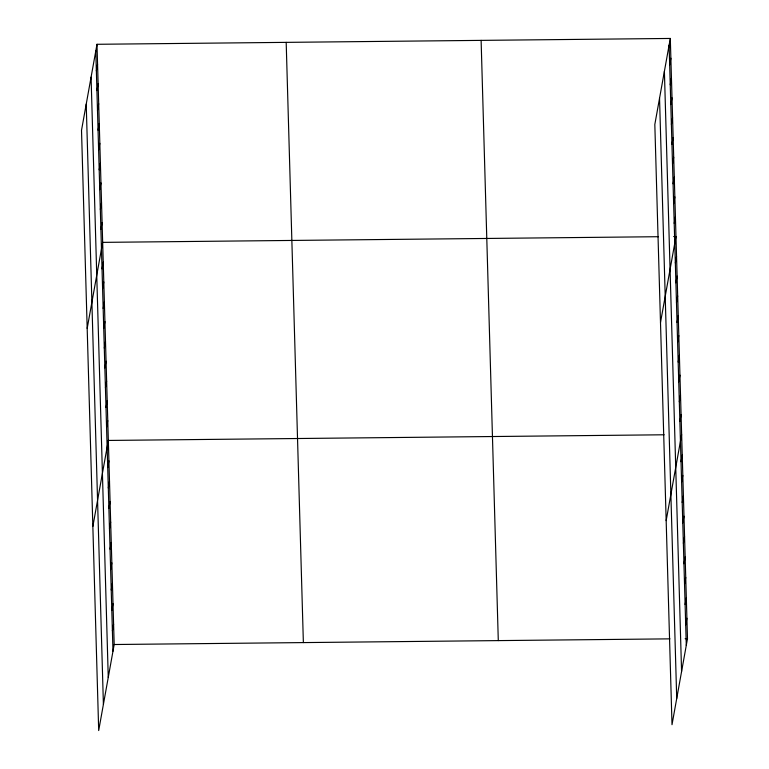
<?xml version="1.0" encoding="UTF-8"?>
<svg xmlns="http://www.w3.org/2000/svg" width="769" height="769" viewBox="0 0 769 769"><rect width="100%" height="100%" fill="white"/><g stroke="black" fill="none" stroke-linecap="round" stroke-linejoin="round"><path stroke-width="1.15" d="M96.99 44.294L81.514 130.317L98.692 730.55L114.177 644.518L96.99 44.294L670.308 38.45L687.486 638.683L672.01 724.706L654.823 124.482L670.308 38.45M96.356 70.777L97.557 64.096M96.923 90.588L98.124 83.908M97.49 110.39L98.692 103.709M98.057 130.201L99.259 123.521M98.624 150.013L99.826 143.332M99.191 169.814L100.393 163.134M99.759 189.626L100.96 182.945M100.326 209.428L101.527 202.756M100.893 229.239L102.094 222.558M87.185 328.401L102.662 242.37L658.456 236.708M102.027 268.852L103.229 262.171M102.594 288.663L103.796 281.983M103.161 308.465L104.363 301.794M103.728 328.276L104.93 321.596M104.296 348.088L105.497 341.407M104.863 367.89L106.064 361.209M105.43 387.701L106.631 381.02M105.997 407.503L107.199 400.832M106.564 427.314L107.766 420.633M92.857 526.477L108.333 440.445L664.128 434.783M107.718 467.533L108.919 460.852M108.294 487.94L109.496 481.259M108.881 508.347L110.082 501.667M109.467 528.755L110.669 522.074M110.054 549.162L111.255 542.481M110.63 569.569L111.841 562.889M111.217 589.977L112.418 583.296M111.803 610.384L113.005 603.703M112.389 630.791L113.591 624.111M669.674 64.932L670.876 58.261M670.241 84.744L671.443 78.063M670.808 104.555L672.01 97.874M671.375 124.357L672.577 117.676M671.943 144.168L673.144 137.488M672.51 163.97L673.711 157.299M673.077 183.781L674.278 177.101M673.644 203.593L674.846 196.912M674.211 223.395L675.413 216.714M660.494 322.557L675.98 236.525L673.644 236.554M675.345 263.008L676.547 256.337M675.903 282.819L677.114 276.138M676.47 302.63L677.672 295.95M677.037 322.432L678.239 315.751M677.604 342.243L678.806 335.563M678.171 362.055L679.373 355.374M678.739 381.857L679.94 375.176M679.306 401.668L680.507 394.987M679.873 421.47L681.074 414.789M666.165 520.632L681.642 434.6M681.026 461.688L682.228 455.008M681.613 482.096L682.814 475.415M682.199 502.503L683.401 495.822M682.776 522.91L683.977 516.23M683.362 543.318L684.564 536.637M683.949 563.725L685.15 557.044M684.535 584.132L685.737 577.452M685.121 604.54L686.323 597.859M685.698 624.947L686.9 618.266M114.177 644.518L669.972 638.856M685.15 638.703L687.486 638.683M669.107 45.131L686.284 645.354M664.397 71.315L681.574 671.548M659.542 98.297L676.72 698.521M481.115 40.382L498.293 640.606M286.183 42.362L303.371 642.596M95.789 50.975L112.976 651.199M91.078 77.16L108.256 677.383M86.224 104.132L103.402 704.366"/></g></svg>
